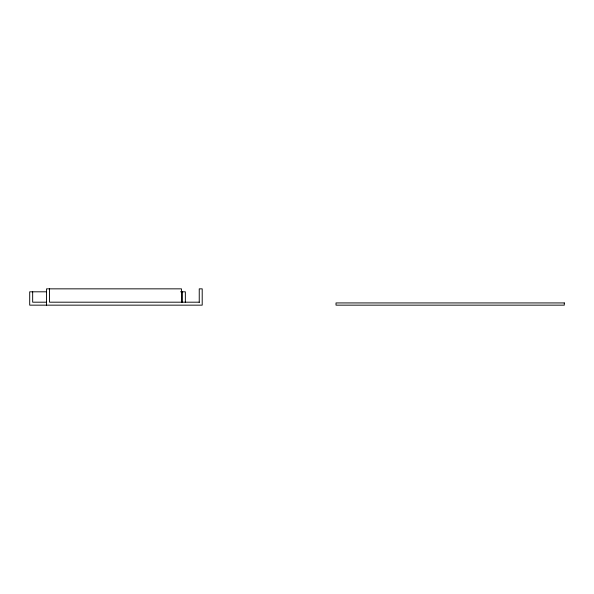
<?xml version="1.0" encoding="UTF-8"?>
<svg xmlns="http://www.w3.org/2000/svg" width="594" height="594" viewBox="0 0 594 594"><rect width="100%" height="100%" fill="white"/><g stroke="black" fill="none" stroke-linecap="round" stroke-linejoin="round"><path stroke-width="0.89" d="M46.525 291.81L29.7 291.81L29.7 305.153L202.205 305.153L202.205 288.847L199.242 288.847L199.242 302.435M180.531 291.81L185.35 291.81L185.35 302.487M46.525 302.19L32.663 302.19L32.663 291.81M199.242 302.19L49.525 302.19L49.525 288.847M182.38 291.81L182.38 302.19M181.452 302.435L181.452 288.847L46.555 288.847L46.555 305.153M564.3 302.933L336.018 302.933L336.018 305.153L564.3 305.153L564.3 302.933"/></g></svg>
